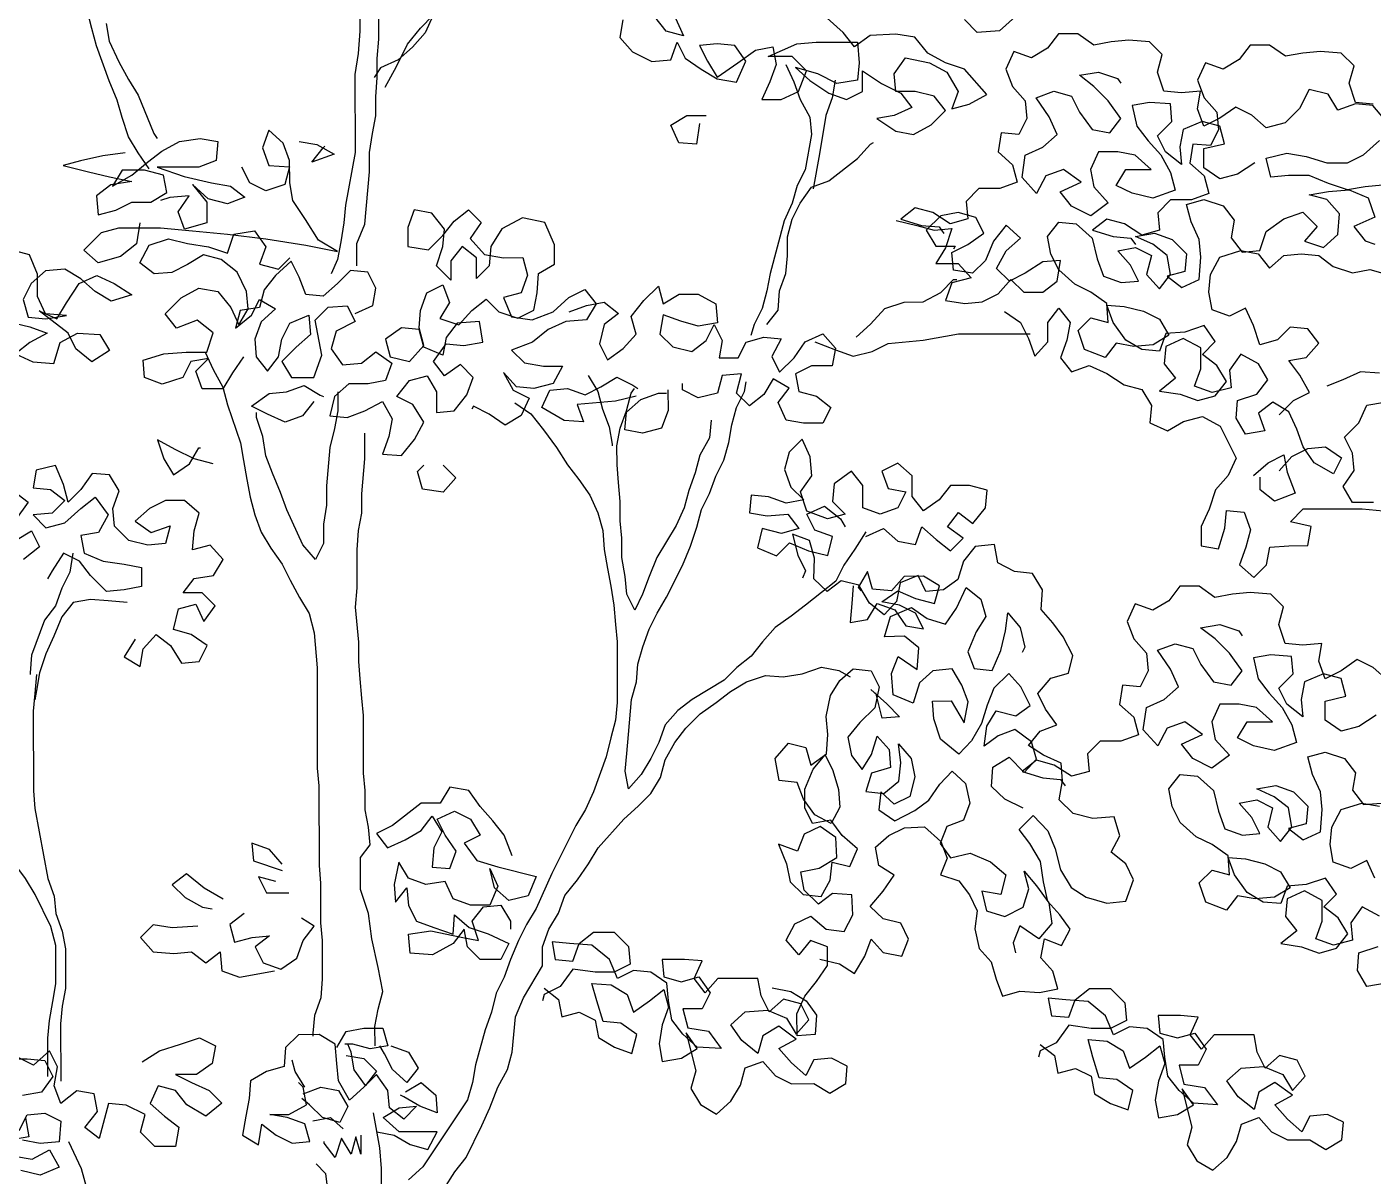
# Model space of a CAD drawing. Header units: millimetres. Extents: x 1564 to 2013, y 216 to 285.
# Drawn here: x 1951.078 to 1954.413, y 226.181 to 229.03 of the extents above; entities that cross this region are included whole.
import ezdxf

# ---------------------------------------------------------------- set-up
doc = ezdxf.new("R2010")
doc.units = ezdxf.units.MM
doc.header["$LTSCALE"] = 10
doc.layers.get('0').update_dxf_attribs({"color": 90})
doc.layers.add('ÁRVORE PRESERVADA', color=252, linetype='Continuous')

# ---------------------------------------------------------------- blocks, each defined once
blk = doc.blocks.new('A$C338F7350')
for points in [[(4.5165, 10.3636), (4.5265, 10.3093), (4.5562, 10.245), (4.5859, 10.1907), (4.6156, 10.1413), (4.6651, 10.0227), (4.675, 10.0079)], [(4.6504, 9.914), (4.6157, 9.9634), (4.586, 10.0128), (4.5662, 10.0721), (4.5513, 10.1264), (4.5266, 10.1857), (4.4869, 10.2944), (4.4721, 10.3487), (4.4572, 10.408)], [(5.3412, 11.1156), (5.3413, 11.0563), (5.3265, 10.997), (5.3117, 10.9426), (5.3019, 10.8833), (5.297, 10.8141), (5.2872, 10.7054), (5.2874, 10.5768), (5.3023, 10.4138), (5.3024, 10.3396), (5.2975, 10.2704), (5.2877, 10.2062), (5.2879, 9.964), (5.2584, 9.8009), (5.2535, 9.7465), (5.2437, 9.6872), (5.2339, 9.6328), (5.2141, 9.5883)], [(5.2932, 9.6131), (5.2931, 9.6823), (5.3178, 9.7416), (5.3325, 9.9047), (5.3324, 9.964), (5.3422, 10.0233), (5.3521, 10.0777), (5.352, 10.137), (5.3569, 10.1963), (5.3568, 10.2557), (5.3617, 10.315), (5.3613, 10.8092), (5.3711, 10.8685), (5.3859, 10.9229), (5.3908, 10.9773), (5.4006, 11.0317), (5.4203, 11.086), (5.4253, 11.1108)], [(5.3816, 10.1667), (5.4162, 10.231), (5.4507, 10.3002), (5.4902, 10.3497), (5.5297, 10.3893), (5.5742, 10.4288), (5.6137, 10.4684), (5.6482, 10.5129), (5.6877, 10.5624), (5.7272, 10.602), (5.7717, 10.6415), (5.8112, 10.6811), (5.8457, 10.7256), (5.6976, 10.6069), (5.6531, 10.5673), (5.6087, 10.5327), (5.5987, 10.5969), (5.6085, 10.6562), (5.6134, 10.7155), (5.6133, 10.849), (5.6182, 10.8935)], [(6.276, 10.3899), (6.3057, 10.3257), (6.2514, 10.3405), (6.2167, 10.3849)], [(6.1179, 10.375), (6.108, 10.3206), (6.1476, 10.2761), (6.207, 10.2465), (6.2663, 10.2515), (6.286, 10.3059), (6.3107, 10.2565), (6.3602, 10.222), (6.4097, 10.1924), (6.469, 10.1825), (6.4986, 10.2468), (6.4639, 10.2962), (6.4096, 10.3011), (6.3552, 10.2961), (6.3799, 10.2467), (6.4096, 10.1973), (6.4739, 10.2418), (6.5282, 10.2814), (6.5825, 10.2914), (6.5925, 10.237), (6.5728, 10.1826), (6.5481, 10.1282), (6.6074, 10.1283), (6.6618, 10.1531), (6.6864, 10.2173), (6.6419, 10.2618), (6.5677, 10.2617), (6.6567, 10.3013), (6.716, 10.3063), (6.8445, 10.3064), (6.8495, 10.2422), (6.8446, 10.1878), (6.7803, 10.1779), (6.721, 10.2075), (6.6518, 10.2272), (6.6963, 10.1877), (6.7557, 10.1482), (6.81, 10.1285), (6.8595, 10.1532), (6.8594, 10.2175), (6.9187, 10.178), (6.9781, 10.1484), (7.0127, 10.104), (6.9584, 10.0792), (6.904, 10.0693), (6.9634, 10.0298), (7.0177, 10.0199), (7.0721, 10.0496), (7.1165, 10.0942), (7.0819, 10.1386), (7.0226, 10.1534), (6.9632, 10.1533), (6.9583, 10.2077), (6.9928, 10.2572), (7.067, 10.2424), (7.1213, 10.2128), (7.156, 10.1535), (7.1363, 10.0991), (7.1906, 10.114), (7.245, 10.1437), (7.1757, 10.2227), (7.1164, 10.2424), (7.062, 10.272), (7.0224, 10.3214), (6.9631, 10.3313), (6.884, 10.3262), (6.8346, 10.2916), (6.8, 10.3361), (6.7505, 10.3805)], [(7.3337, 10.386), (7.2843, 10.3414), (7.2151, 10.3364), (7.1756, 10.3759)], [(5.6136, 10.5673), (5.6087, 10.5079), (5.5297, 10.3893), (5.505, 10.3349), (5.4656, 10.2903), (5.4211, 10.2508), (5.3668, 10.226), (5.347, 10.1963)], [(4.2159, 9.4391), (4.2802, 9.4243), (4.3345, 9.4046), (4.2802, 9.3749), (4.2357, 9.3403), (4.2901, 9.3156), (4.3544, 9.3107), (4.3741, 9.375), (4.4284, 9.4047), (4.4976, 9.3998), (4.5273, 9.3504), (4.473, 9.3158), (4.4235, 9.3553), (4.3988, 9.4047), (4.3098, 9.4738), (4.3642, 9.4491), (4.3938, 9.4986), (4.4332, 9.5579), (4.4876, 9.5827), (4.542, 9.558), (4.5964, 9.5235), (4.5321, 9.5036), (4.4827, 9.5333), (4.4382, 9.5728), (4.3887, 9.6024), (4.3294, 9.5974), (4.285, 9.5578), (4.2603, 9.5083), (4.2752, 9.454), (4.3296, 9.4491), (4.3938, 9.459), (4.3295, 9.4639), (4.3048, 9.5183), (4.3047, 9.5875), (4.2799, 9.6467), (4.2256, 9.6615)], [(8.1504, 9.1511), (8.1948, 9.1956), (8.2442, 9.2204), (8.2145, 9.2747), (8.1799, 9.3192), (8.2342, 9.3291), (8.2737, 9.3736), (8.2391, 9.4181), (8.1847, 9.423), (8.1452, 9.3834), (8.0908, 9.3685), (8.071, 9.4278), (8.0463, 9.4821), (7.9969, 9.4574), (7.9425, 9.4771), (7.9325, 9.5315), (7.9374, 9.5858), (7.967, 9.6402), (8.0313, 9.6601), (8.0856, 9.6502), (8.1203, 9.6058), (8.1647, 9.6454), (8.2191, 9.6503), (8.2735, 9.6455), (8.318, 9.6109), (8.3773, 9.5912), (8.4317, 9.6011), (8.486, 9.5863)], [(8.471, 9.8631), (8.4166, 9.8581), (8.3622, 9.8482), (8.3029, 9.8679), (8.2436, 9.8926), (8.1793, 9.8925), (8.125, 9.8875), (8.1101, 9.9468), (8.1743, 9.9617), (8.2336, 9.9519), (8.2979, 9.9321), (8.3622, 9.9322), (8.4116, 9.957), (8.4609, 10.0015)], [(8.4856, 10.0559), (8.4411, 10.1102), (8.3867, 10.1151), (8.3324, 10.0953), (8.3027, 10.1447), (8.2433, 10.1594), (8.2137, 10.1001), (8.1693, 10.0556), (8.11, 10.0407), (8.0655, 10.0802), (8.016, 10.1049), (7.9666, 10.0702), (7.9172, 10.0455), (7.8974, 10.0998), (7.9073, 10.1542), (7.8479, 10.1492), (7.7936, 10.1541), (7.7738, 10.2134), (7.7885, 10.2678), (7.749, 10.3073), (7.6847, 10.3122), (7.6303, 10.3072), (7.576, 10.2972), (7.5265, 10.3318), (7.4672, 10.3317), (7.4327, 10.2872), (7.3833, 10.2575), (7.3289, 10.2772), (7.3042, 10.2228), (7.324, 10.1685), (7.3636, 10.124), (7.3686, 10.0697), (7.3439, 10.0202), (7.2896, 10.0251), (7.2797, 9.9658), (7.3243, 9.9263), (7.3391, 9.872), (7.2848, 9.8521), (7.2205, 9.8521), (7.181, 9.8125), (7.186, 9.7581), (7.1317, 9.7433), (7.0773, 9.7778), (7.0229, 9.7926), (6.9784, 9.7579), (7.0427, 9.7382), (7.0971, 9.7333), (7.1119, 9.7136)], [(8.4417, 10.1143), (8.3874, 10.1192), (8.3675, 10.1785), (8.3823, 10.2329), (8.3427, 10.2724), (8.2785, 10.2773), (8.2241, 10.2723), (8.1698, 10.2623), (8.1203, 10.2969), (8.061, 10.2968), (8.0264, 10.2523), (7.977, 10.2226), (7.9226, 10.2424), (7.898, 10.188), (7.9178, 10.1336), (7.9574, 10.0892), (7.9624, 10.0348), (7.9377, 9.9854), (7.8833, 9.9903), (7.8735, 9.9309), (7.918, 9.8914), (7.9329, 9.8371), (7.8786, 9.8173), (7.8143, 9.8172), (7.7748, 9.7776), (7.7798, 9.7233), (7.7254, 9.7084), (7.671, 9.7429), (7.6167, 9.7577), (7.5722, 9.7231), (7.6365, 9.7034), (7.6908, 9.6985), (7.7057, 9.6787)], [(6.6221, 10.237), (6.6469, 10.1827), (6.6667, 10.1283), (6.6964, 10.074), (6.7014, 10.0196), (6.6817, 9.9109), (6.6571, 9.8614), (6.6423, 9.8071), (6.6176, 9.7527), (6.5733, 9.5895), (6.5635, 9.5352), (6.5487, 9.4808), (6.524, 9.4313), (6.5142, 9.3967)], [(6.7754, 10.1878), (6.7656, 10.1334), (6.7458, 10.079), (6.7262, 9.9604), (6.7065, 9.8516)], [(8.0755, 9.9319), (8.0212, 9.8973), (7.9668, 9.8824), (7.9174, 9.917), (7.9173, 9.9763), (7.9815, 9.9912), (7.9667, 10.0455), (7.9123, 10.0603), (7.853, 10.0355), (7.8432, 9.9812), (7.8482, 9.9268), (7.7987, 9.9663), (7.7739, 10.0157), (7.8184, 10.0602), (7.8134, 10.1146), (7.7491, 10.1195), (7.6948, 10.1095), (7.7097, 10.0453), (7.7443, 10.0008), (7.7839, 9.9564), (7.8136, 9.902), (7.8285, 9.8477), (7.7593, 9.8229), (7.695, 9.8377), (7.6456, 9.8624), (7.6752, 9.9118), (7.7543, 9.9119), (7.7048, 9.9563), (7.6504, 9.9661), (7.5911, 9.9661), (7.5664, 9.9117), (7.5764, 9.8573), (7.6209, 9.808), (7.5666, 9.7684), (7.5072, 9.798), (7.4726, 9.8424), (7.5368, 9.8721), (7.4824, 9.9116), (7.4281, 9.8918), (7.3985, 9.8374), (7.3539, 9.8868), (7.3638, 9.956), (7.4181, 9.9808), (7.4626, 10.0203), (7.4378, 10.0747), (7.3982, 10.134), (7.4525, 10.1538), (7.5069, 10.139), (7.5317, 10.0896), (7.5713, 10.0353), (7.6256, 10.0254), (7.6602, 10.0699), (7.6206, 10.1243), (7.5761, 10.1687), (7.5316, 10.2033), (7.5909, 10.2132), (7.6502, 10.1935), (7.6601, 10.1787)], [(6.3554, 10.0539), (6.3456, 9.9897), (6.2912, 9.9946), (6.2665, 10.0489), (6.3158, 10.0786), (6.3752, 10.0787)], [(4.5762, 9.9633), (4.507, 9.9534), (4.4378, 9.9385), (4.3835, 9.9236), (4.4626, 9.9039), (4.5268, 9.8892), (4.5961, 9.8744), (4.5318, 9.8644), (4.4874, 9.8298), (4.4924, 9.7705), (4.5467, 9.7854), (4.5961, 9.8101), (4.6554, 9.8102), (4.7048, 9.8399), (4.6949, 9.8942), (4.6356, 9.909), (4.5664, 9.909), (4.5368, 9.8595), (4.596, 9.8942), (4.6454, 9.9337), (4.6899, 9.9684), (4.7442, 9.9981), (4.8085, 10.008), (4.8628, 9.9982), (4.8579, 9.9389), (4.8036, 9.9191), (4.6751, 9.9189), (4.7591, 9.8894), (4.8432, 9.8697), (4.9025, 9.8598), (4.947, 9.8253), (4.8927, 9.8055), (4.8333, 9.8202), (4.7839, 9.8647), (4.8284, 9.8103), (4.8285, 9.7461), (4.7593, 9.7263), (4.7395, 9.7806), (4.774, 9.8301), (4.7147, 9.8251), (4.6851, 9.8152)], [(4.5566, 9.731), (4.6852, 9.7311), (4.784, 9.7213), (4.8928, 9.7116), (5.0114, 9.6968), (5.135, 9.6772), (5.2338, 9.6575), (5.1745, 9.692), (5.1349, 9.7563), (5.0953, 9.8155), (5.0854, 9.8699), (5.0853, 9.9391), (5.0655, 9.9934), (5.021, 10.0329), (5.0012, 9.9785), (5.0211, 9.9242), (5.0853, 9.9193), (5.0705, 9.8649), (5.0113, 9.8451), (4.9618, 9.8698), (4.937, 9.9192)], [(5.1149, 9.9984), (5.1693, 9.9886), (5.2237, 9.959), (5.1545, 9.9342), (5.1891, 9.9787), (5.194, 9.9837)], [(6.5636, 9.4314), (6.5981, 9.4759), (6.603, 9.5352), (6.6227, 9.5896), (6.6276, 9.644), (6.6276, 9.7033), (6.6423, 9.7576), (6.667, 9.8071), (6.7016, 9.8565), (6.7559, 9.8764), (6.8448, 9.9456), (6.8843, 9.9902), (6.8942, 9.9951)], [(8.1505, 8.9781), (8.19, 9.0226), (8.2394, 9.0474), (8.2938, 9.0524), (8.3432, 9.0178), (8.3186, 8.9684), (8.2592, 9.0029), (8.2246, 9.0523), (8.2048, 9.1067), (8.18, 9.161), (8.1305, 9.1906), (8.0861, 9.156), (8.1059, 9.1016), (8.0466, 9.0917), (8.0169, 9.1411), (8.0218, 9.1955), (8.0811, 9.2153), (8.1157, 9.2598), (8.086, 9.3092), (8.0316, 9.3388), (7.997, 9.2893), (8.002, 9.235), (7.9427, 9.2201), (7.8883, 9.2398), (7.908, 9.2942), (7.908, 9.3585), (7.8536, 9.3881), (7.7992, 9.3633), (7.7943, 9.3089), (7.829, 9.2645), (7.7796, 9.2249), (7.8439, 9.2151), (7.8982, 9.1953), (7.9526, 9.2102), (7.9872, 9.2547), (7.9575, 9.3041), (7.9129, 9.3387), (7.9524, 9.3783), (7.9178, 9.4277), (7.8585, 9.4078), (7.7992, 9.4028), (7.7795, 9.3485), (7.7251, 9.3533), (7.6757, 9.383), (7.6361, 9.4373), (7.6163, 9.4916), (7.6706, 9.4867), (7.7299, 9.472), (7.7794, 9.4473), (7.8091, 9.3979), (7.7597, 9.3682), (7.7004, 9.3632), (7.646, 9.373), (7.6115, 9.3285), (7.5472, 9.3532), (7.5274, 9.4125), (7.5669, 9.4521), (7.6212, 9.4373), (7.6162, 9.4966), (7.5668, 9.5311), (7.5173, 9.5558), (7.4679, 9.6002), (7.4431, 9.6496), (7.4332, 9.704), (7.4677, 9.7485), (7.5221, 9.7436), (7.5716, 9.6992), (7.5865, 9.6349), (7.6063, 9.5806), (7.6607, 9.5609), (7.715, 9.5659), (7.6903, 9.6153), (7.6507, 9.6597), (7.7051, 9.6696), (7.7545, 9.645), (7.7397, 9.5857), (7.7793, 9.5412), (7.8139, 9.5857), (7.8039, 9.645), (7.7594, 9.6796), (7.705, 9.7042), (7.7643, 9.7142), (7.8187, 9.6945), (7.8632, 9.65), (7.8583, 9.5957), (7.804, 9.5808), (7.8485, 9.5462), (7.9028, 9.571), (7.9077, 9.6402), (7.9027, 9.6945), (7.878, 9.7489), (7.8631, 9.8032), (7.9174, 9.8181), (7.9768, 9.7984), (8.0114, 9.754), (8.0016, 9.6996), (8.0362, 9.6551), (8.0906, 9.6601), (8.1103, 9.7194), (8.1646, 9.759), (8.2239, 9.7789), (8.2684, 9.7344), (8.2289, 9.6899), (8.2883, 9.6702), (8.3327, 9.7098), (8.3376, 9.774), (8.298, 9.8185), (8.2436, 9.8332), (8.3029, 9.8432), (8.3672, 9.8482), (8.4265, 9.8235), (8.4463, 9.7642), (8.3821, 9.7345), (8.4168, 9.6901), (8.4464, 9.6802)], [(5.2884, 9.4648), (5.3427, 9.4896), (5.3526, 9.5439), (5.3278, 9.5933), (5.2734, 9.5982), (5.2339, 9.5587), (5.1895, 9.5191), (5.1351, 9.524), (5.1153, 9.5783), (5.0905, 9.6277), (5.0411, 9.5832), (5.0066, 9.5387), (4.9918, 9.4843), (4.9325, 9.4744), (4.9177, 9.42), (4.9671, 9.4596), (4.9918, 9.509), (5.0412, 9.4794), (4.9968, 9.4398), (4.9771, 9.3854), (4.9821, 9.3311), (5.0167, 9.2866), (5.0513, 9.3311), (5.0611, 9.3855), (5.0858, 9.435), (5.1451, 9.4597), (5.15, 9.4004), (5.1056, 9.3608), (5.0612, 9.3163), (5.0909, 9.2669), (5.1601, 9.267), (5.1847, 9.3362), (5.1648, 9.4449), (5.2043, 9.4845), (5.2636, 9.4895), (5.2884, 9.4401), (5.2291, 9.4104), (5.2143, 9.356), (5.249, 9.3066), (5.3083, 9.3116), (5.3527, 9.3462), (5.4022, 9.3117), (5.3825, 9.2573), (5.3281, 9.2474), (5.2688, 9.2473), (5.2244, 9.2077), (5.2096, 9.1484), (5.264, 9.1435), (5.3183, 9.1633), (5.3726, 9.193), (5.4024, 9.1387), (5.3925, 9.0843), (5.3728, 9.0299), (5.4321, 9.025), (5.4716, 9.0745), (5.5012, 9.1289), (5.4666, 9.1832), (5.4171, 9.2079), (5.4566, 9.2574), (5.511, 9.2722), (5.5407, 9.2228), (5.5407, 9.1586), (5.5951, 9.1636), (5.6346, 9.213), (5.6543, 9.2674), (5.6147, 9.3069), (5.5653, 9.2723), (5.5307, 9.3167), (5.5702, 9.3711), (5.6246, 9.3663), (5.6839, 9.3762), (5.6739, 9.4404), (5.6047, 9.4354), (5.5702, 9.3909), (5.5603, 9.3365), (5.501, 9.3612), (5.4861, 9.4156), (5.4317, 9.4204), (5.3824, 9.3858), (5.3972, 9.3314), (5.4566, 9.3167), (5.501, 9.3661), (5.4861, 9.4205), (5.491, 9.4749), (5.5107, 9.5293), (5.5601, 9.554), (5.58, 9.4997), (5.5503, 9.4502), (5.6097, 9.4305), (5.6492, 9.475), (5.6936, 9.5096), (5.7332, 9.4701), (5.7925, 9.4504), (5.8419, 9.4752), (5.8518, 9.5296), (5.8566, 9.5889), (5.906, 9.6186), (5.906, 9.6779), (5.8763, 9.7471), (5.8071, 9.7618), (5.7428, 9.7272), (5.7083, 9.6728), (5.7034, 9.6134), (5.6639, 9.5739), (5.6638, 9.6381), (5.6193, 9.6727), (5.5848, 9.6282), (5.5848, 9.5689), (5.5403, 9.6133), (5.56, 9.6726), (5.5649, 9.727), (5.5253, 9.7764), (5.471, 9.7862), (5.4512, 9.7318), (5.4513, 9.6725), (5.5155, 9.6627), (5.56, 9.7072), (5.5945, 9.7517), (5.639, 9.7864), (5.6786, 9.7469), (5.644, 9.6974), (5.6885, 9.648), (5.7479, 9.6382), (5.8072, 9.6383), (5.8221, 9.5839), (5.8023, 9.5295), (5.748, 9.5146), (5.7727, 9.4554), (5.837, 9.4455), (5.9012, 9.4703), (5.9506, 9.5148), (6, 9.5396), (6.0347, 9.4951), (6.0051, 9.4457), (5.9408, 9.4407), (5.8865, 9.4159), (5.8371, 9.3763), (5.7728, 9.3516), (5.8124, 9.3121), (5.8717, 9.3022), (5.931, 9.3023), (5.9014, 9.2479), (5.8421, 9.233), (5.7878, 9.2379), (5.7482, 9.2823), (5.7779, 9.228), (5.8273, 9.2033), (5.8027, 9.1489), (5.7533, 9.1192), (5.7038, 9.1538), (5.6544, 9.1785), (5.6494, 9.1686)], [(6.9636, 9.753), (7.0279, 9.7382), (7.0823, 9.7234), (7.1366, 9.7284), (7.1169, 9.6691), (7.0873, 9.6197), (7.1565, 9.6197), (7.1961, 9.5753), (7.1368, 9.5604), (7.1171, 9.506), (7.1764, 9.4962), (7.2307, 9.5012), (7.2801, 9.5259), (7.3196, 9.5704), (7.3592, 9.5309), (7.4185, 9.531), (7.463, 9.5656), (7.4728, 9.6299), (7.4184, 9.6249), (7.3641, 9.5903), (7.3147, 9.5655), (7.2751, 9.605), (7.3047, 9.6594), (7.3492, 9.699), (7.3047, 9.7385), (7.2652, 9.689), (7.2405, 9.6297), (7.201, 9.5901), (7.1417, 9.5999), (7.1367, 9.6543), (7.1861, 9.6791), (7.2355, 9.7137), (7.2107, 9.7631), (7.1563, 9.7779), (7.102, 9.7679), (7.0575, 9.7234), (7.0872, 9.674), (7.1466, 9.6741), (7.1416, 9.6642)], [(4.6209, 9.7459), (4.6111, 9.6816), (4.5617, 9.6421), (4.4925, 9.6222), (4.448, 9.6617), (4.5023, 9.7161), (4.5566, 9.731)], [(4.9425, 9.331), (4.908, 9.2816), (4.8784, 9.2321), (4.8141, 9.2321), (4.7943, 9.2864), (4.8338, 9.326), (4.7794, 9.3161), (4.7548, 9.2666), (4.6905, 9.2468), (4.6362, 9.2665), (4.6312, 9.3209), (4.6954, 9.3407), (4.7646, 9.3457), (4.8288, 9.3458), (4.8486, 9.4051), (4.7991, 9.4446), (4.7349, 9.4198), (4.7002, 9.4643), (4.7496, 9.5137), (4.8039, 9.5434), (4.8633, 9.5336), (4.9028, 9.4842), (4.9276, 9.4299), (4.9572, 9.4793), (4.9522, 9.5337), (4.9225, 9.593), (4.8731, 9.6325), (4.8187, 9.6472), (4.7693, 9.6175), (4.7199, 9.5928), (4.6655, 9.5878), (4.621, 9.6223), (4.6506, 9.6767), (4.7099, 9.6966), (4.7692, 9.6818), (4.8335, 9.672), (4.8928, 9.6522), (4.9125, 9.7116), (4.9768, 9.7215), (5.0114, 9.6721), (4.9917, 9.6177), (5.051, 9.603), (5.0856, 9.6376)], [(5.9507, 9.4703), (6.005, 9.4902), (6.0594, 9.5001), (6.1039, 9.4655), (6.0594, 9.4309), (6.0447, 9.3716), (6.0694, 9.3222), (6.1188, 9.3568), (6.1583, 9.4013), (6.1434, 9.4557), (6.1829, 9.5052), (6.2274, 9.5497), (6.2422, 9.4953), (6.2916, 9.525), (6.351, 9.5251), (6.4053, 9.4955), (6.4103, 9.4362), (6.351, 9.4262), (6.2967, 9.441), (6.2423, 9.4607), (6.2324, 9.4014), (6.272, 9.3619), (6.3313, 9.3471), (6.3758, 9.3818), (6.4005, 9.4312), (6.4252, 9.3818), (6.4154, 9.3274), (6.4747, 9.3275), (6.4994, 9.3769), (6.5537, 9.3918), (6.6081, 9.3869), (6.5785, 9.3325), (6.6032, 9.2831), (6.6477, 9.3277), (6.6822, 9.3771), (6.7366, 9.4019), (6.7762, 9.3574), (6.7663, 9.303), (6.7021, 9.303), (6.6527, 9.2782), (6.6626, 9.2239), (6.717, 9.2091), (6.7615, 9.1745), (6.7368, 9.1251), (6.6775, 9.125), (6.6231, 9.1349), (6.5984, 9.1892), (6.6329, 9.2337), (6.5835, 9.2633), (6.5539, 9.2139), (6.5094, 9.1793), (6.4699, 9.2188), (6.4846, 9.2781), (6.4253, 9.2731), (6.4105, 9.2187), (6.3512, 9.2038), (6.3018, 9.2285), (6.3018, 9.2483)], [(6.8404, 9.3921), (6.8848, 9.4317), (6.9293, 9.4811), (6.9886, 9.5009), (7.0479, 9.501), (7.1022, 9.5307), (7.1417, 9.5703), (7.1516, 9.5703)], [(7.3, 9.4716), (7.3494, 9.437), (7.3742, 9.3876), (7.394, 9.3333), (7.4335, 9.3778), (7.4334, 9.4371), (7.468, 9.4816), (7.5026, 9.4372), (7.4928, 9.3828), (7.4731, 9.3284), (7.5077, 9.284), (7.5621, 9.3038), (7.6164, 9.2791), (7.6708, 9.2446), (7.7252, 9.2298), (7.7549, 9.1804), (7.75, 9.126), (7.8044, 9.1014), (7.8538, 9.1311), (7.9131, 9.1459), (7.9675, 9.1163), (8.017, 9.0175), (7.9924, 8.9631), (7.9529, 8.9186), (7.9332, 8.8593), (7.9085, 8.8049), (7.9085, 8.7456), (7.9629, 8.7358), (7.9826, 8.8), (7.9875, 8.8544), (8.0419, 8.8495), (8.0617, 8.7952), (8.0469, 8.7408), (8.0272, 8.6864), (8.0717, 8.6469), (8.1112, 8.6865), (8.1211, 8.7408), (8.1804, 8.7458), (8.2397, 8.7459), (8.2495, 8.8052), (8.1853, 8.82), (8.2248, 8.8596), (8.4076, 8.8597), (8.5164, 8.8499)], [(8.4422, 8.8795), (8.378, 8.8795), (8.3483, 8.9289), (8.3828, 8.9783), (8.3778, 9.0327), (8.3531, 9.0821), (8.3975, 9.1266), (8.4222, 9.181), (8.4765, 9.1909)], [(8.4616, 9.2799), (8.4023, 9.2848), (8.348, 9.26), (8.2985, 9.2402)], [(6.7119, 9.3771), (6.7762, 9.3525), (6.8305, 9.3328), (6.8898, 9.3476), (6.9392, 9.3724), (7.048, 9.3824), (7.1567, 9.4023), (7.3791, 9.4025)], [(4.8239, 9.3458), (4.8487, 9.2914), (4.8784, 9.2371), (4.8932, 9.1827), (4.9329, 9.0641), (4.9428, 9.0098), (4.9528, 8.9505), (4.9627, 8.8961), (4.9776, 8.8418), (4.9974, 8.7874), (5.0271, 8.738), (5.0617, 8.6886), (5.0865, 8.6392), (5.1162, 8.5849), (5.1459, 8.5355), (5.1608, 8.4762), (5.1708, 8.3675), (5.171, 8.0561), (5.176, 8.0017), (5.1763, 7.7546), (5.1813, 7.7002), (5.1814, 7.5767), (5.1864, 7.5223), (5.1865, 7.4037), (5.1816, 7.3444), (5.1619, 7.29), (5.157, 7.2356), (5.157, 7.2257)], [(6.1585, 9.2086), (6.0942, 9.1937), (5.9756, 9.1837), (5.9955, 9.1294), (5.9361, 9.1342), (5.8669, 9.1737), (5.8916, 9.2281), (5.9459, 9.2331), (6.0003, 9.2134), (6.0497, 9.2381), (6.0991, 9.2678), (6.1486, 9.2432), (6.1634, 9.2333)], [(6.0102, 9.2727), (6.0399, 9.2233), (6.0547, 9.1689), (6.0746, 9.1146), (6.0845, 9.0602), (6.0845, 9.0553)], [(5.1601, 9.1928), (5.1256, 9.1483), (5.0712, 9.1285), (5.0168, 9.1532), (4.9674, 9.1778), (5.0217, 9.2174), (5.0761, 9.2224), (5.1304, 9.2422), (5.1799, 9.2126), (5.1898, 9.2077)], [(5.2342, 9.2226), (5.2343, 9.1633), (5.2245, 9.1089), (5.2097, 9.0496), (5.1999, 8.9309), (5.2, 8.8716), (5.1901, 8.8123), (5.1902, 8.753), (5.1655, 8.7035), (5.1259, 8.748), (5.0764, 8.8567), (5.0566, 8.911), (5.0318, 8.9703), (5.012, 9.0247), (5.0021, 9.084), (4.9822, 9.1433), (4.9822, 9.1581)], [(6.3908, 9.1347), (6.386, 9.0803), (6.3564, 9.0259), (6.3416, 8.9715), (6.3219, 8.9171), (6.3071, 8.8627), (6.2824, 8.8084), (6.2232, 8.7095), (6.1985, 8.6501), (6.1788, 8.5957), (6.1541, 8.5463), (6.1294, 8.5957), (6.1244, 8.6501), (6.1145, 8.7094), (6.1144, 8.7687), (6.1094, 8.823), (6.1094, 8.8823), (6.1044, 8.9416), (6.0994, 8.996), (6.0993, 9.0553), (6.1092, 9.1097), (6.1289, 9.1641), (6.1436, 9.2185), (6.1535, 9.2333)], [(6.2573, 9.2284), (6.2574, 9.1642), (6.2377, 9.1098), (6.1784, 9.0949), (6.124, 9.1048), (6.1289, 9.1591), (6.1733, 9.1987), (6.2277, 9.2185), (6.2524, 9.2186)], [(6.8706, 8.7891), (6.836, 8.7347), (6.8015, 8.6853), (6.7768, 8.6358), (6.7324, 8.6012), (6.683, 8.5616), (6.6385, 8.527), (6.5891, 8.4923), (6.5496, 8.4478), (6.5151, 8.4033), (6.4706, 8.3687), (6.4311, 8.3291), (6.3323, 8.2697), (6.2879, 8.235), (6.2484, 8.1905), (6.2287, 8.1361), (6.204, 8.0867), (6.1744, 8.0372), (6.1349, 7.9927), (6.125, 8.0471), (6.1298, 8.1014), (6.1347, 8.1608), (6.1445, 8.2695), (6.1593, 8.3239), (6.1642, 8.3783), (6.179, 8.4326), (6.1987, 8.487), (6.2234, 8.5365), (6.253, 8.5859), (6.3023, 8.6848), (6.327, 8.7441), (6.3467, 8.8035), (6.3614, 8.8579), (6.3861, 8.9073), (6.4058, 8.9617), (6.4305, 9.0111), (6.4453, 9.0655), (6.4551, 9.1199), (6.4699, 9.1743), (6.4946, 9.2237), (6.4995, 9.2534)], [(5.7829, 9.1885), (5.8323, 9.1539), (5.8719, 9.1045), (5.9115, 9.0502), (5.9462, 8.9959), (5.9808, 8.9514), (6.0154, 8.902), (6.0402, 8.8477), (6.0551, 8.7933), (6.0601, 8.734), (6.07, 8.6747), (6.0799, 8.6204), (6.0899, 8.5611), (6.0949, 8.5018), (6.0999, 8.4474), (6.1, 8.2596), (6.0952, 8.2052), (6.0804, 8.1508), (6.0656, 8.0915), (6.0262, 7.9827), (6.0015, 7.9283), (5.9719, 7.8789), (5.8979, 7.7305), (5.8486, 7.6218), (5.819, 7.5723), (5.7943, 7.5229), (5.7696, 7.4635), (5.7499, 7.4092), (5.7252, 7.3597), (5.7105, 7.3004), (5.6907, 7.246), (5.6612, 7.1372), (5.6514, 7.0829), (5.6366, 7.0285), (5.5477, 6.895), (5.5477, 6.895), (5.4984, 6.8208), (5.4539, 6.7812)], [(5.3699, 6.7564), (5.3699, 6.8157), (5.3649, 6.88), (5.345, 6.9887)], [(5.3498, 7.1963), (5.3497, 7.2556), (5.3595, 7.3099), (5.3743, 7.3643), (5.3594, 7.4385), (5.3396, 7.5274), (5.3296, 7.6065), (5.3048, 7.6806), (5.3047, 7.7794), (5.3344, 7.819), (5.3294, 7.8734), (5.3194, 7.9277), (5.3194, 7.987), (5.3144, 8.0414), (5.3142, 8.2193), (5.3092, 8.2737), (5.3042, 8.333), (5.2992, 8.3873), (5.2992, 8.4467), (5.2892, 8.5554), (5.2941, 8.6147), (5.294, 8.7333), (5.2989, 8.7926), (5.3087, 8.847), (5.3087, 8.9063), (5.3184, 9.0151), (5.3184, 9.0941)], [(4.8489, 8.9998), (4.7896, 9.0146), (4.7303, 9.0442), (4.6759, 9.0738), (4.6957, 9.0145), (4.7254, 8.9651), (4.7748, 8.9997), (4.8044, 9.0492), (4.8093, 9.0492)], [(6.8706, 8.7743), (6.9249, 8.7991), (6.9695, 8.7596), (7.0238, 8.7497), (7.0436, 8.8041), (7.0881, 8.7646), (7.1326, 8.7301), (7.1721, 8.7696), (7.1226, 8.8042), (7.1572, 8.8487), (7.2017, 8.8141), (7.2412, 8.8636), (7.2461, 8.918), (7.1917, 8.9328), (7.1324, 8.9327), (7.0978, 8.8882), (7.0485, 8.8535), (7.0138, 8.898), (7.0138, 8.9622), (6.9692, 9.0017), (6.9198, 8.977), (6.9397, 8.9226), (6.994, 8.9128), (6.9694, 8.8634), (6.915, 8.8435), (6.8606, 8.8633), (6.8606, 8.9324), (6.8259, 8.9769), (6.7716, 8.9373), (6.7667, 8.8829), (6.8063, 8.8434), (6.7519, 8.8286), (6.6877, 8.8532), (6.6678, 8.9125), (6.7024, 8.962), (6.6974, 9.0213), (6.6726, 9.0756), (6.6331, 9.036), (6.6183, 8.9817), (6.6382, 8.9273), (6.6777, 8.8878), (6.6234, 8.8779), (6.569, 8.8976), (6.5146, 8.9025), (6.5097, 8.8481), (6.5641, 8.8383), (6.6284, 8.8433), (6.663, 8.7988), (6.6086, 8.7839), (6.5493, 8.7987), (6.5345, 8.7394), (6.5939, 8.7147), (6.6334, 8.7543), (6.6927, 8.7297), (6.752, 8.7149), (6.7668, 8.7742), (6.7124, 8.7939), (6.6877, 8.8433), (6.742, 8.8681), (6.7915, 8.8286), (6.8063, 8.8039)], [(8.0714, 8.9632), (8.1159, 9.0028), (8.1653, 9.0276), (8.1752, 8.9732), (8.2, 8.909), (8.1358, 8.8842), (8.0913, 8.9187), (8.0912, 8.9583)], [(4.2312, 8.9152), (4.2757, 8.8807), (4.2362, 8.8263)], [(4.2363, 8.762), (4.2857, 8.7917), (4.3104, 8.7423), (4.261, 8.7027)], [(4.6072, 8.4559), (4.5727, 8.4015), (4.6221, 8.3719), (4.632, 8.4263), (4.6715, 8.4708), (4.716, 8.4362), (4.7506, 8.3819), (4.805, 8.3869), (4.8297, 8.4363), (4.7802, 8.4709), (4.7258, 8.4857), (4.7406, 8.5499), (4.795, 8.5648), (4.8197, 8.5105), (4.8543, 8.5599), (4.8147, 8.5994), (4.7554, 8.5994), (4.7899, 8.6439), (4.8492, 8.6538), (4.8789, 8.7033), (4.8393, 8.7477), (4.7849, 8.7329), (4.7898, 8.7922), (4.8046, 8.8465), (4.7601, 8.886), (4.7008, 8.886), (4.6514, 8.8612), (4.6069, 8.8217), (4.6564, 8.7871), (4.7157, 8.8069), (4.7009, 8.7525), (4.6465, 8.7476), (4.5872, 8.7623), (4.5427, 8.8068), (4.5377, 8.8611), (4.5574, 8.9155), (4.5277, 8.9649), (4.4733, 8.9698), (4.4388, 8.9203), (4.3993, 8.8808), (4.3844, 8.9351), (4.3596, 8.9944), (4.3003, 8.9795), (4.2905, 8.9252), (4.3449, 8.9203), (4.3894, 8.8857), (4.3499, 8.8461), (4.2906, 8.8411), (4.3301, 8.8016), (4.3894, 8.8165), (4.4388, 8.861), (4.4833, 8.8957), (4.5229, 8.8413), (4.4933, 8.787), (4.4389, 8.777), (4.4488, 8.7227), (4.5082, 8.698), (4.5724, 8.6882), (4.6268, 8.6783), (4.6269, 8.619), (4.5725, 8.6091), (4.5181, 8.6041), (4.4687, 8.6535), (4.434, 8.6979), (4.3846, 8.7226), (4.35, 8.6682), (4.3352, 8.6435)], [(5.5606, 8.9955), (5.6002, 8.956), (5.5607, 8.9115), (5.4965, 8.9213), (5.4816, 8.9757), (5.5013, 8.9955)], [(6.7277, 7.465), (6.7887, 7.4499), (6.8354, 7.4204), (6.8666, 7.4738), (6.8868, 7.5265), (6.9234, 7.485), (6.9819, 7.4742), (7.0021, 7.5268), (6.9783, 7.5759), (6.924, 7.5893), (6.8832, 7.6282), (6.9237, 7.6757), (6.9575, 7.725), (6.9108, 7.7545), (6.8996, 7.8113), (6.9411, 7.8479), (6.9902, 7.8717), (7.052, 7.8744), (7.1022, 7.8296), (7.1218, 7.778), (7.1016, 7.7254), (7.1584, 7.7077), (7.1908, 7.6637), (7.2146, 7.6146), (7.208, 7.5587), (7.2217, 7.4977), (7.2583, 7.4563), (7.2737, 7.4021), (7.2933, 7.3504), (7.3475, 7.3658), (7.4077, 7.3617), (7.4645, 7.3729), (7.4491, 7.4271), (7.4125, 7.4685), (7.4234, 7.5271), (7.476, 7.5069), (7.503, 7.5578), (7.4707, 7.6018), (7.4341, 7.6432), (7.4204, 7.7042), (7.4109, 7.7677), (7.3777, 7.8228), (7.3453, 7.8667), (7.3885, 7.9101), (7.4344, 7.8627), (7.4565, 7.8069), (7.4728, 7.7416), (7.506, 7.6866), (7.5527, 7.6571), (7.6164, 7.6378), (7.6757, 7.6447), (7.6992, 7.7109), (7.6754, 7.76), (7.6303, 7.7963), (7.6573, 7.8472), (7.6394, 7.9057), (7.5733, 7.9004), (7.5122, 7.9155), (7.4688, 7.9586), (7.4797, 8.0171), (7.4753, 8.0722), (7.4202, 8.0967), (7.3735, 8.1262), (7.4098, 8.1712), (7.4614, 8.1909), (7.4266, 8.2391), (7.4027, 8.2882), (7.4433, 8.3357), (7.4975, 8.3511), (7.5109, 8.4054), (7.4819, 8.463), (7.4496, 8.507), (7.413, 8.5484), (7.4171, 8.6086), (7.3864, 8.6594), (7.3305, 8.666), (7.2795, 8.693), (7.2684, 8.7498), (7.2091, 8.7428), (7.1727, 8.6978), (7.1551, 8.641), (7.1111, 8.6086), (7.056, 8.6042), (7.0321, 8.6533), (6.9763, 8.6312), (6.9654, 8.5726), (6.9265, 8.5319), (6.8815, 8.5682), (6.8483, 8.6232), (6.794, 8.6366), (6.75, 8.6043), (6.7092, 8.6432), (6.7107, 8.7076), (6.6953, 8.7618), (6.6427, 8.782), (6.659, 8.7168), (6.6829, 8.6677), (6.6736, 8.6448)], [(4.4142, 8.7226), (4.4044, 8.6633), (4.3797, 8.6139), (4.36, 8.5595), (4.3255, 8.515), (4.286, 8.4062), (4.2811, 8.3518), (4.2811, 8.3469)], [(6.8312, 8.621), (6.8263, 8.5667), (6.8214, 8.5074), (6.8758, 8.5173), (6.9054, 8.5667), (6.9598, 8.547), (6.9944, 8.4976), (7.0488, 8.4878), (7.024, 8.5372), (6.9746, 8.5619), (6.9202, 8.5717), (6.9696, 8.6063), (7.024, 8.5817), (7.0833, 8.5669), (7.0981, 8.6213), (7.0486, 8.6509), (6.9893, 8.6508), (6.9498, 8.6063), (6.8905, 8.6112), (6.8756, 8.6656), (6.846, 8.6161), (6.8559, 8.6062)], [(7.3579, 7.932), (7.3002, 7.9607), (7.2594, 7.9996), (7.2634, 8.0598), (7.3142, 8.0904), (7.3601, 8.0431), (7.399, 8.0839), (7.3836, 8.1381), (7.3318, 8.1761), (7.2801, 8.1565), (7.2362, 8.1241), (7.2445, 8.1869), (7.274, 8.2336), (7.3351, 8.2185), (7.3791, 8.2508), (7.3501, 8.3084), (7.3135, 8.3498), (7.2662, 8.3039), (7.246, 8.2513), (7.2283, 8.1945), (7.1971, 8.141), (7.1582, 8.1002), (7.1013, 8.1467), (7.0808, 8.2093), (7.0764, 8.2644), (7.1341, 8.2646), (7.1749, 8.1969), (7.1875, 8.2622), (7.1678, 8.3138), (7.1372, 8.3646), (7.0779, 8.3576), (7.0364, 8.3211), (7.0171, 8.2575), (6.9552, 8.2836), (6.9499, 8.3497), (6.9701, 8.4023), (7.0287, 8.3626), (7.0344, 8.4296), (6.9894, 8.4659), (6.9276, 8.4632), (6.9469, 8.5268), (7.0112, 8.5541), (7.0605, 8.5203), (7.1173, 8.5027), (7.1511, 8.552), (7.1814, 8.6165), (7.2264, 8.5801), (7.2419, 8.5259), (7.2123, 8.4792), (7.1862, 8.4173), (7.2058, 8.3656), (7.2618, 8.359), (7.2879, 8.4209), (7.303, 8.482), (7.3096, 8.538), (7.3487, 8.4923), (7.3625, 8.4313), (7.3549, 8.4152)], [(8.4468, 7.716), (8.422, 7.7704), (8.3726, 7.7456), (8.3182, 7.7653), (8.3083, 7.8197), (8.3132, 7.8741), (8.3428, 7.9285), (8.407, 7.9483), (8.4614, 7.9385)], [(8.4858, 8.3289), (8.4412, 8.3684), (8.3918, 8.3931), (8.3424, 8.3585), (8.293, 8.3337), (8.2732, 8.3881), (8.283, 8.4424), (8.2237, 8.4374), (8.1693, 8.4423), (8.1495, 8.5016), (8.1643, 8.556), (8.1247, 8.5955), (8.0605, 8.6004), (8.0061, 8.5954), (7.9517, 8.5855), (7.9023, 8.62), (7.843, 8.62), (7.8084, 8.5754), (7.759, 8.5457), (7.7046, 8.5655), (7.68, 8.5111), (7.6998, 8.4567), (7.7394, 8.4123), (7.7444, 8.3579), (7.7197, 8.3085), (7.6653, 8.3134), (7.6555, 8.254), (7.7, 8.2145), (7.7149, 8.1602), (7.6605, 8.1404), (7.5963, 8.1403), (7.5568, 8.1007), (7.5618, 8.0464), (7.5074, 8.0315), (7.453, 8.066), (7.3986, 8.0808), (7.3542, 8.0462), (7.4185, 8.0265), (7.4728, 8.0216), (7.4877, 8.0018)], [(4.5824, 8.5696), (4.5231, 8.5745), (4.4687, 8.5793), (4.4144, 8.5694), (4.3798, 8.5249), (4.3552, 8.4656), (4.3305, 8.4112), (4.3108, 8.3518), (4.301, 8.2975), (4.296, 8.2678)], [(4.3366, 7.1014), (4.3365, 7.22), (4.3414, 7.2744), (4.3513, 7.3337), (4.3611, 7.3881), (4.361, 7.5067), (4.3461, 7.566), (4.2966, 7.6648), (4.2669, 7.7142), (4.2125, 7.7883), (4.2223, 7.8328), (4.1975, 7.8872), (4.1728, 7.9366), (4.1381, 7.9859), (4.1084, 8.0353), (4.0837, 8.0946), (4.0688, 8.149), (4.044, 8.2083), (4.0193, 8.2577), (3.9846, 8.312), (3.95, 8.3614), (3.9252, 8.4108), (3.9005, 8.4651)], [(8.4513, 8.2202), (8.3969, 8.1855), (8.3426, 8.1707), (8.2931, 8.2052), (8.2931, 8.2645), (8.3573, 8.2794), (8.3424, 8.3338), (8.288, 8.3485), (8.2287, 8.3238), (8.2189, 8.2694), (8.2239, 8.215), (8.1744, 8.2545), (8.1497, 8.3039), (8.1941, 8.3484), (8.1891, 8.4028), (8.1249, 8.4077), (8.0705, 8.3978), (8.0854, 8.3335), (8.12, 8.2891), (8.1596, 8.2446), (8.1893, 8.1903), (8.2042, 8.1359), (8.135, 8.1112), (8.0708, 8.1259), (8.0213, 8.1506), (8.0509, 8.2), (8.13, 8.2001), (8.0805, 8.2445), (8.0262, 8.2544), (7.9669, 8.2543), (7.9422, 8.1999), (7.9521, 8.1456), (7.9967, 8.0962), (7.9423, 8.0566), (7.883, 8.0862), (7.8484, 8.1307), (7.9126, 8.1604), (7.8582, 8.1999), (7.8038, 8.18), (7.7742, 8.1256), (7.7297, 8.175), (7.7395, 8.2442), (7.7939, 8.269), (7.8383, 8.3086), (7.8135, 8.3629), (7.774, 8.4222), (7.8283, 8.442), (7.8827, 8.4272), (7.9074, 8.3778), (7.947, 8.3235), (8.0014, 8.3137), (8.036, 8.3582), (7.9964, 8.4125), (7.9518, 8.457), (7.9073, 8.4915), (7.9666, 8.5015), (8.026, 8.4817), (8.0359, 8.4669)], [(4.3009, 8.3469), (4.296, 8.2876), (4.2911, 8.2332), (4.2914, 7.9861), (4.2963, 7.9317), (4.3361, 7.7143), (4.3559, 7.6599), (4.3609, 7.6056), (4.3807, 7.5512), (4.3907, 7.4969), (4.3908, 7.3733), (4.3809, 7.3189), (4.376, 7.2646), (4.3762, 7.0866)], [(5.5627, 6.7516), (5.5972, 6.806), (5.6318, 6.8505), (5.6811, 6.9494), (5.7058, 7.0038), (5.7305, 7.0681), (5.7601, 7.1225), (5.7748, 7.1769), (5.7846, 7.2856), (5.8093, 7.345), (5.8685, 7.4439), (5.8684, 7.5032), (5.8882, 7.5576), (5.9178, 7.607), (5.9375, 7.6614), (5.977, 7.7109), (6.0115, 7.7603), (6.0411, 7.8098), (6.1201, 7.8988), (6.1646, 7.9384), (6.2041, 7.978), (6.2337, 8.0274), (6.2485, 8.0818), (6.2781, 8.1362), (6.3126, 8.1807), (6.3571, 8.2252), (6.4065, 8.2599), (6.4509, 8.2945), (6.5003, 8.3242), (6.5596, 8.344), (6.614, 8.3391), (6.6733, 8.3491), (6.7326, 8.3689), (6.787, 8.3591), (6.8216, 8.3393)], [(6.5796, 7.3756), (6.6381, 7.3647), (6.6848, 7.3352), (6.7171, 7.2912), (6.713, 7.231), (6.6579, 7.2266), (6.6569, 7.2953), (6.6813, 7.3504), (6.7177, 7.3955), (6.7514, 7.4447), (6.7513, 7.5024), (6.6987, 7.5226), (6.6624, 7.4775), (6.6232, 7.5232), (6.6502, 7.5741), (6.6993, 7.598), (6.7469, 7.5574), (6.8029, 7.5508), (6.8299, 7.6017), (6.8271, 7.6636), (6.7669, 7.6677), (6.723, 7.6354), (6.6796, 7.6785), (6.6684, 7.7352), (6.7252, 7.7464), (6.7802, 7.7796), (6.7775, 7.8415), (6.7282, 7.8753), (6.6791, 7.8514), (6.6589, 7.7988), (6.5996, 7.8207), (6.6243, 7.7605), (6.6355, 7.7038), (6.6763, 7.6649), (6.7322, 7.6583), (6.7592, 7.7092), (6.7658, 7.7652), (6.8201, 7.7517), (6.8446, 7.8069), (6.797, 7.8475), (6.7621, 7.8957), (6.7053, 7.8845), (6.6815, 7.9336), (6.6813, 7.9913), (6.7074, 8.0532), (6.7438, 8.0982), (6.7676, 8.0491), (6.7856, 7.9907), (6.79, 7.9356), (6.763, 7.8847), (6.712, 7.9117), (6.6772, 7.9599), (6.6575, 8.0115), (6.6016, 8.0182), (6.5895, 8.0859), (6.6301, 8.1335), (6.6844, 8.1201), (6.6998, 8.0659), (6.748, 8.1008), (6.7521, 8.161), (6.7477, 8.2161), (6.7602, 8.2814), (6.7898, 8.3281), (6.8312, 8.3646), (6.8871, 8.358), (6.911, 8.3089), (6.8985, 8.2436), (6.8511, 8.1977), (6.8148, 8.1527), (6.826, 8.0959), (6.8583, 8.0519), (6.8878, 8.0986), (6.9055, 8.1554), (6.9421, 8.114), (6.9464, 8.0589), (6.888, 8.041), (6.8704, 7.9841), (6.9263, 7.9775), (6.972, 8.0166), (6.9786, 8.0726), (6.9717, 8.1319), (7.0108, 8.0862), (7.022, 8.0295), (7.0069, 7.9684), (6.9578, 7.9445), (6.917, 7.9834), (6.9103, 7.9274), (6.9596, 7.8937), (7.0214, 7.9252), (7.0654, 7.9575), (7.0992, 8.0068), (7.138, 8.0476), (7.1788, 8.0087), (7.1926, 7.9477), (7.1723, 7.8951), (7.1207, 7.8755), (7.1005, 7.8229), (7.1328, 7.7789), (7.1938, 7.7926), (7.2558, 7.7665), (7.3033, 7.7259), (7.2882, 7.6649), (7.2297, 7.6757), (7.2435, 7.6147), (7.3003, 7.5971), (7.3579, 7.6261), (7.3755, 7.6829), (7.3601, 7.7371), (7.3992, 7.6914), (7.4367, 7.639), (7.4461, 7.5754), (7.4056, 7.5279), (7.347, 7.5675), (7.3268, 7.5149), (7.3337, 7.4844)], [(6.8859, 8.2998), (6.9353, 8.2554), (6.9749, 8.2159), (6.9205, 8.2109), (6.9007, 8.29)], [(8.4817, 7.3899), (8.4224, 7.3799), (8.3927, 7.4293), (8.3976, 7.4837), (8.4569, 7.5035)], [(8.4617, 7.5974), (8.4073, 7.627), (8.3728, 7.5776), (8.3778, 7.5232), (8.3185, 7.5083), (8.2641, 7.5281), (8.2838, 7.5824), (8.2837, 7.6467), (8.2293, 7.6763), (8.175, 7.6515), (8.1701, 7.5972), (8.2047, 7.5527), (8.1554, 7.5131), (8.2196, 7.5033), (8.274, 7.4836), (8.3284, 7.4985), (8.3629, 7.543), (8.3332, 7.5924), (8.2887, 7.6269), (8.3282, 7.6665), (8.2936, 7.7159), (8.2343, 7.6961), (8.175, 7.6911), (8.1552, 7.6367), (8.1009, 7.6416), (8.0514, 7.6712), (8.0118, 7.7255), (7.992, 7.7799), (8.0464, 7.775), (8.1057, 7.7602), (8.1551, 7.7355), (8.1848, 7.6861), (8.1355, 7.6564), (8.0761, 7.6514), (8.0218, 7.6613), (7.9872, 7.6168), (7.9229, 7.6414), (7.9031, 7.7007), (7.9426, 7.7403), (7.997, 7.7255), (7.992, 7.7848), (7.9425, 7.8194), (7.8931, 7.844), (7.8436, 7.8885), (7.8189, 7.9379), (7.8089, 7.9922), (7.8435, 8.0367), (7.8979, 8.0319), (7.9473, 7.9874), (7.9622, 7.9232), (7.982, 7.8688), (8.0364, 7.8491), (8.0908, 7.8541), (8.066, 7.9035), (8.0265, 7.948), (8.0808, 7.9579), (8.1303, 7.9332), (8.1155, 7.8739), (8.1551, 7.8294), (8.1896, 7.874), (8.1797, 7.9333), (8.1352, 7.9678), (8.0808, 7.9925), (8.1401, 8.0024), (8.1945, 7.9827), (8.239, 7.9383), (8.2341, 7.8839), (8.1797, 7.869), (8.2243, 7.8345), (8.2786, 7.8592), (8.2835, 7.9284), (8.2785, 7.9828), (8.2537, 8.0371), (8.2388, 8.0915), (8.2932, 8.1064), (8.3525, 8.0866), (8.3872, 8.0422), (8.3773, 7.9878), (8.412, 7.9434), (8.4663, 7.9484)], [(5.7743, 7.7848), (5.7495, 7.849), (5.7149, 7.8935), (5.6753, 7.9379), (5.6406, 7.9873), (5.5813, 7.9972), (5.5517, 7.9477), (5.4924, 7.9476), (5.4035, 7.8784), (5.3541, 7.8536), (5.3887, 7.8092), (5.4431, 7.8339), (5.4925, 7.8636), (5.527, 7.9081), (5.5567, 7.8587), (5.5321, 7.8093), (5.5272, 7.75), (5.5816, 7.7451), (5.6013, 7.7995), (5.5666, 7.8489), (5.5419, 7.8983), (5.5962, 7.923), (5.6457, 7.8984), (5.6754, 7.849), (5.626, 7.8242), (5.6656, 7.7699), (5.7298, 7.7502), (5.8485, 7.7206), (5.8238, 7.6613), (5.7645, 7.6464), (5.72, 7.6859), (5.7051, 7.7452), (5.7299, 7.6909), (5.7052, 7.6315), (5.6459, 7.6315), (5.5915, 7.6512), (5.5668, 7.7055), (5.5075, 7.6956), (5.4531, 7.7153), (5.4234, 7.7647), (5.4086, 7.6955), (5.4136, 7.6411), (5.4482, 7.6857), (5.4532, 7.6313), (5.4779, 7.5819), (5.5323, 7.5622), (5.5916, 7.5425), (5.5965, 7.6018), (5.641, 7.5623), (5.7004, 7.5426), (5.7646, 7.513), (5.74, 7.4635), (5.6757, 7.4635), (5.6361, 7.503), (5.6262, 7.5573), (5.5917, 7.5128), (5.5274, 7.4781), (5.4582, 7.483), (5.4532, 7.5423), (5.5224, 7.5523), (5.6163, 7.5326), (5.6707, 7.5228), (5.6509, 7.582), (5.6855, 7.6266), (5.7398, 7.6316), (5.7695, 7.5822), (5.7695, 7.5574)], [(5.0626, 7.7594), (5.023, 7.8039), (4.9686, 7.8236), (4.9736, 7.7692), (5.0626, 7.7397)], [(4.8798, 7.6505), (4.8205, 7.6851), (4.7661, 7.7295), (4.7216, 7.6949), (4.7612, 7.6554), (4.8156, 7.6258), (4.8452, 7.6209)], [(5.0429, 7.7051), (4.9885, 7.7198), (5.0132, 7.6704), (5.0824, 7.6705)], [(4.9441, 7.6061), (4.8997, 7.5715), (4.9145, 7.5171), (4.9689, 7.532), (5.0232, 7.537), (4.9788, 7.5024), (5.0036, 7.453), (5.0579, 7.4332), (5.1073, 7.4679), (5.1271, 7.5223), (5.1616, 7.5668), (5.122, 7.5915)], [(4.8008, 7.5664), (4.7217, 7.5614), (4.6624, 7.5713), (4.6229, 7.5317), (4.6625, 7.4872), (4.7268, 7.4824), (4.7811, 7.4873), (4.8256, 7.4528), (4.8701, 7.4874), (4.8751, 7.4281), (4.9295, 7.4084), (5.0382, 7.4283)], [(5.8735, 7.3747), (5.918, 7.3401), (5.928, 7.2858), (5.9823, 7.3006), (6.0318, 7.276), (6.0417, 7.2216), (6.0911, 7.192), (6.1455, 7.1723), (6.1603, 7.2316), (6.1108, 7.2662), (6.0565, 7.271), (6.0366, 7.3353), (6.0218, 7.3896), (6.0811, 7.3847), (6.1305, 7.3551), (6.1503, 7.3008), (6.1997, 7.3354), (6.2442, 7.3701), (6.2591, 7.3157), (6.2393, 7.2613), (6.2295, 7.202), (6.2395, 7.1477), (6.2988, 7.1576), (6.3481, 7.1873), (6.3135, 7.2367), (6.3433, 7.1181), (6.3285, 7.0637), (6.3582, 7.0143), (6.4076, 6.9847), (6.4521, 7.0243), (6.4817, 7.0737), (6.4965, 7.1281), (6.5508, 7.1479), (6.5904, 7.1035), (6.6399, 7.0788), (6.709, 7.0789), (6.7585, 7.0493), (6.8079, 7.079), (6.8128, 7.1333), (6.7633, 7.158), (6.709, 7.153), (6.6843, 7.1036), (6.6398, 7.1431), (6.6002, 7.1875), (6.6546, 7.2172), (6.6002, 7.2567), (6.5508, 7.227), (6.536, 7.1726), (6.4865, 7.2121), (6.4519, 7.2615), (6.4963, 7.3011), (6.5655, 7.3061), (6.6248, 7.2815), (6.6545, 7.2321), (6.694, 7.2766), (6.6693, 7.326), (6.6149, 7.3408), (6.5705, 7.3012), (6.5457, 7.3506), (6.5358, 7.4049), (6.4122, 7.4048), (6.3727, 7.3603), (6.3381, 7.4047), (6.3627, 7.4591), (6.3084, 7.464), (6.2392, 7.464), (6.2442, 7.4096), (6.2985, 7.3948), (6.3529, 7.4097), (6.3875, 7.3603), (6.3629, 7.3109), (6.3036, 7.3108), (6.3184, 7.2515), (6.3827, 7.2417), (6.4223, 7.1874), (6.3481, 7.1922), (6.3036, 7.2317), (6.269, 7.2762), (6.259, 7.3355), (6.2541, 7.3898), (6.2046, 7.4244), (6.1502, 7.4293), (6.1008, 7.4045), (6.0761, 7.4638), (6.0217, 7.5083), (5.9525, 7.5131), (5.8981, 7.518), (5.908, 7.4637), (5.9624, 7.4588), (5.9821, 7.5132), (6.0266, 7.5478), (6.0908, 7.5479), (6.1353, 7.5034), (6.1403, 7.4491), (6.0909, 7.4243), (6.0316, 7.4242), (5.9624, 7.4341), (5.9229, 7.3797), (5.8735, 7.3549), (5.8686, 7.3351)], [(7.4103, 7.2003), (7.4548, 7.1657), (7.4648, 7.1114), (7.5191, 7.1263), (7.5686, 7.1016), (7.5785, 7.0472), (7.628, 7.0176), (7.6824, 6.9979), (7.6971, 7.0572), (7.6477, 7.0918), (7.5933, 7.0967), (7.5735, 7.1609), (7.5586, 7.2153), (7.6179, 7.2104), (7.6674, 7.1808), (7.6872, 7.1264), (7.7366, 7.1611), (7.781, 7.1957), (7.7959, 7.1413), (7.7762, 7.087), (7.7663, 7.0276), (7.7763, 6.9733), (7.8356, 6.9832), (7.885, 7.0129), (7.8503, 7.0623), (7.8801, 6.9437), (7.8653, 6.8893), (7.895, 6.8399), (7.9445, 6.8103), (7.9889, 6.8499), (8.0185, 6.8994), (8.0333, 6.9537), (8.0877, 6.9736), (8.1272, 6.9291), (8.1767, 6.9044), (8.2459, 6.9045), (8.2953, 6.8749), (8.3447, 6.9046), (8.3496, 6.959), (8.3002, 6.9836), (8.2458, 6.9786), (8.2211, 6.9292), (8.1766, 6.9687), (8.137, 7.0131), (8.1914, 7.0429), (8.137, 7.0823), (8.0876, 7.0526), (8.0728, 6.9983), (8.0233, 7.0378), (7.9887, 7.0871), (8.0331, 7.1267), (8.1023, 7.1317), (8.1617, 7.1071), (8.1914, 7.0577), (8.2309, 7.1022), (8.2061, 7.1516), (8.1517, 7.1664), (8.1073, 7.1268), (8.0825, 7.1762), (8.0726, 7.2306), (7.949, 7.2304), (7.9095, 7.1859), (7.8749, 7.2304), (7.8996, 7.2848), (7.8452, 7.2897), (7.776, 7.2896), (7.781, 7.2352), (7.8354, 7.2205), (7.8897, 7.2353), (7.9244, 7.1859), (7.8997, 7.1365), (7.8404, 7.1364), (7.8553, 7.0771), (7.9195, 7.0673), (7.9591, 7.013), (7.885, 7.0179), (7.8405, 7.0574), (7.8058, 7.1018), (7.7959, 7.1611), (7.7909, 7.2155), (7.7414, 7.25), (7.6871, 7.2549), (7.6377, 7.2302), (7.6129, 7.2894), (7.5585, 7.3339), (7.4893, 7.3388), (7.4349, 7.3436), (7.4448, 7.2893), (7.4992, 7.2844), (7.5189, 7.3388), (7.5634, 7.3734), (7.6276, 7.3735), (7.6722, 7.329), (7.6772, 7.2747), (7.6278, 7.2499), (7.5684, 7.2499), (7.4992, 7.2597), (7.4598, 7.2053), (7.4104, 7.1805), (7.4054, 7.1608)], [(4.6282, 7.1462), (4.6825, 7.1808), (4.7468, 7.2007), (4.8061, 7.2205), (4.8555, 7.1958), (4.8457, 7.1414), (4.7963, 7.1068), (4.732, 7.1067), (4.7815, 7.0821), (4.8359, 7.0574), (4.8755, 7.0179), (4.8261, 6.9783), (4.7667, 7.0129), (4.7321, 7.0573), (4.6777, 7.0721), (4.653, 7.0177), (4.6976, 6.9782), (4.7421, 6.9436), (4.7322, 6.8843), (4.668, 6.8843), (4.6235, 6.9287), (4.6382, 6.9831), (4.5789, 7.0127), (4.5245, 7.0176), (4.495, 6.9088), (4.4505, 6.9434), (4.49, 6.9928), (4.48, 7.0472), (4.4257, 7.057), (4.3763, 7.0174), (4.3564, 7.0718), (4.3663, 7.1311), (4.3415, 7.1805), (4.2921, 7.136), (4.2427, 7.1607)], [(4.2031, 7.1557), (4.2723, 7.1557), (4.3267, 7.1508), (4.3515, 7.1014), (4.3169, 7.052), (4.2576, 7.042)], [(4.2676, 6.9729), (4.2775, 6.9136), (4.2182, 6.9036)], [(4.2478, 6.9333), (4.2725, 6.9827), (4.3269, 6.9877), (4.3763, 6.9631), (4.3714, 6.8988), (4.3121, 6.8938), (4.2577, 6.9037)], [(4.2331, 6.8542), (4.2875, 6.8444), (4.3418, 6.8741), (4.3715, 6.8197), (4.3122, 6.795), (4.2529, 6.8097)], [(5.355, 6.9294), (5.4093, 6.9195), (5.4588, 6.8899), (5.5132, 6.8752), (5.5428, 6.9295), (5.4241, 6.9294), (5.3747, 6.9739), (5.4241, 7.0036), (5.4784, 7.0086), (5.4389, 6.969), (5.3944, 7.0035), (5.3894, 7.0579), (5.3548, 7.1073), (5.3153, 7.0677), (5.2708, 7.0281), (5.2362, 7.0874), (5.2312, 7.1418), (5.2262, 7.2011), (5.1767, 7.2307), (5.1125, 7.2306), (5.073, 7.1911), (5.0681, 7.1318), (5.0137, 7.1169), (4.9644, 7.0872), (4.9595, 7.0328), (4.9496, 6.9784), (4.9398, 6.9191), (4.9892, 6.8895), (4.9991, 6.9538), (5.0436, 6.9192), (5.093, 6.8945), (5.1474, 6.8995), (5.1325, 6.9539), (5.0781, 6.9736), (5.0238, 6.9834), (5.0831, 6.9835), (5.1374, 7.0132), (5.1275, 7.0676), (5.1126, 7.0824)], [(5.2311, 7.1912), (5.2608, 7.2407), (5.3151, 7.2506), (5.3744, 7.2507), (5.3893, 7.1963), (5.3349, 7.1864), (5.2806, 7.2011), (5.2559, 7.2011)], [(5.2608, 7.1665), (5.3152, 7.1567), (5.3548, 7.1172), (5.3202, 7.0727), (5.2856, 7.1221), (5.2756, 7.1764), (5.2657, 7.2011)], [(5.3992, 7.1963), (5.4536, 7.1766), (5.4833, 7.1272), (5.4487, 7.0827), (5.4042, 7.1222), (5.3794, 7.1716), (5.3646, 7.1963)], [(5.1324, 7.0676), (5.1027, 7.117), (5.0928, 7.1515)], [(5.1275, 7.0478), (5.1818, 7.0676), (5.2362, 7.0578), (5.2659, 7.0084), (5.2412, 6.9589), (5.1869, 6.9737), (5.1473, 7.0132), (5.1226, 7.033)], [(5.4438, 7.053), (5.4932, 7.0827), (5.5377, 7.0432), (5.5427, 6.9889), (5.4883, 7.0086), (5.4389, 7.0382), (5.429, 7.0431)], [(5.1572, 6.9638), (5.2116, 6.9737), (5.2511, 6.9392)], [(4.4705, 6.7062), (4.4407, 6.8149), (4.4011, 6.8988)], [(5.3055, 6.9194), (5.3056, 6.8601), (5.2907, 6.9145), (5.2759, 6.8601), (5.2462, 6.9095), (5.2265, 6.8502), (5.1919, 6.8946), (5.1919, 6.8996)], [(5.1672, 6.8304), (5.1969, 6.8007), (5.2069, 6.7167)]]:
    blk.add_lwpolyline(points)

msp = doc.modelspace()

# ---------------------------------------------------------------- block references
at = {"layer": 'ÁRVORE PRESERVADA', "xscale": 0.7999999999999545, "yscale": 0.8000000000001819, "zscale": 0.8}
msp.add_blockref('A$C338F7350', (1947.6604, 220.7475), dxfattribs=at)

doc.saveas('drawing.dxf')
